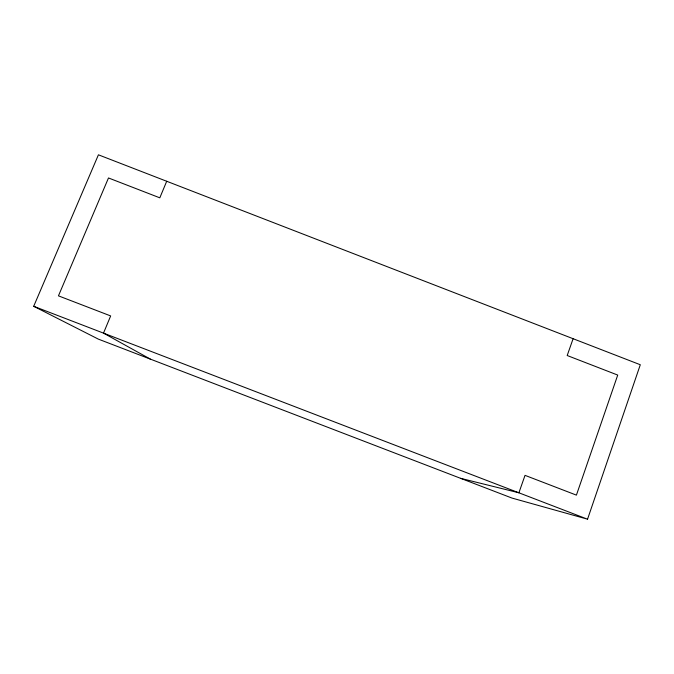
<?xml version="1.0" encoding="UTF-8"?>
<svg xmlns="http://www.w3.org/2000/svg" width="674" height="674" viewBox="0 0 674 674"><rect width="100%" height="100%" fill="white"/><g stroke="black" fill="none" stroke-linecap="round" stroke-linejoin="round"><path stroke-width="1.01" d="M587.551 519.191L640.3 364.744L98.421 154.809L33.7 306.291L98.345 339.123L511.987 498.069L587.551 519.191L33.7 306.291M573.111 338.71L567.196 355.518L617.721 375.073L576.413 495.129L525.029 475.355L518.896 492.795L460.595 478.329M166.705 181.264L159.814 197.827L108.489 177.961L58.453 295.844L110.662 315.929L103.51 333.125L150.369 359.116"/></g></svg>
